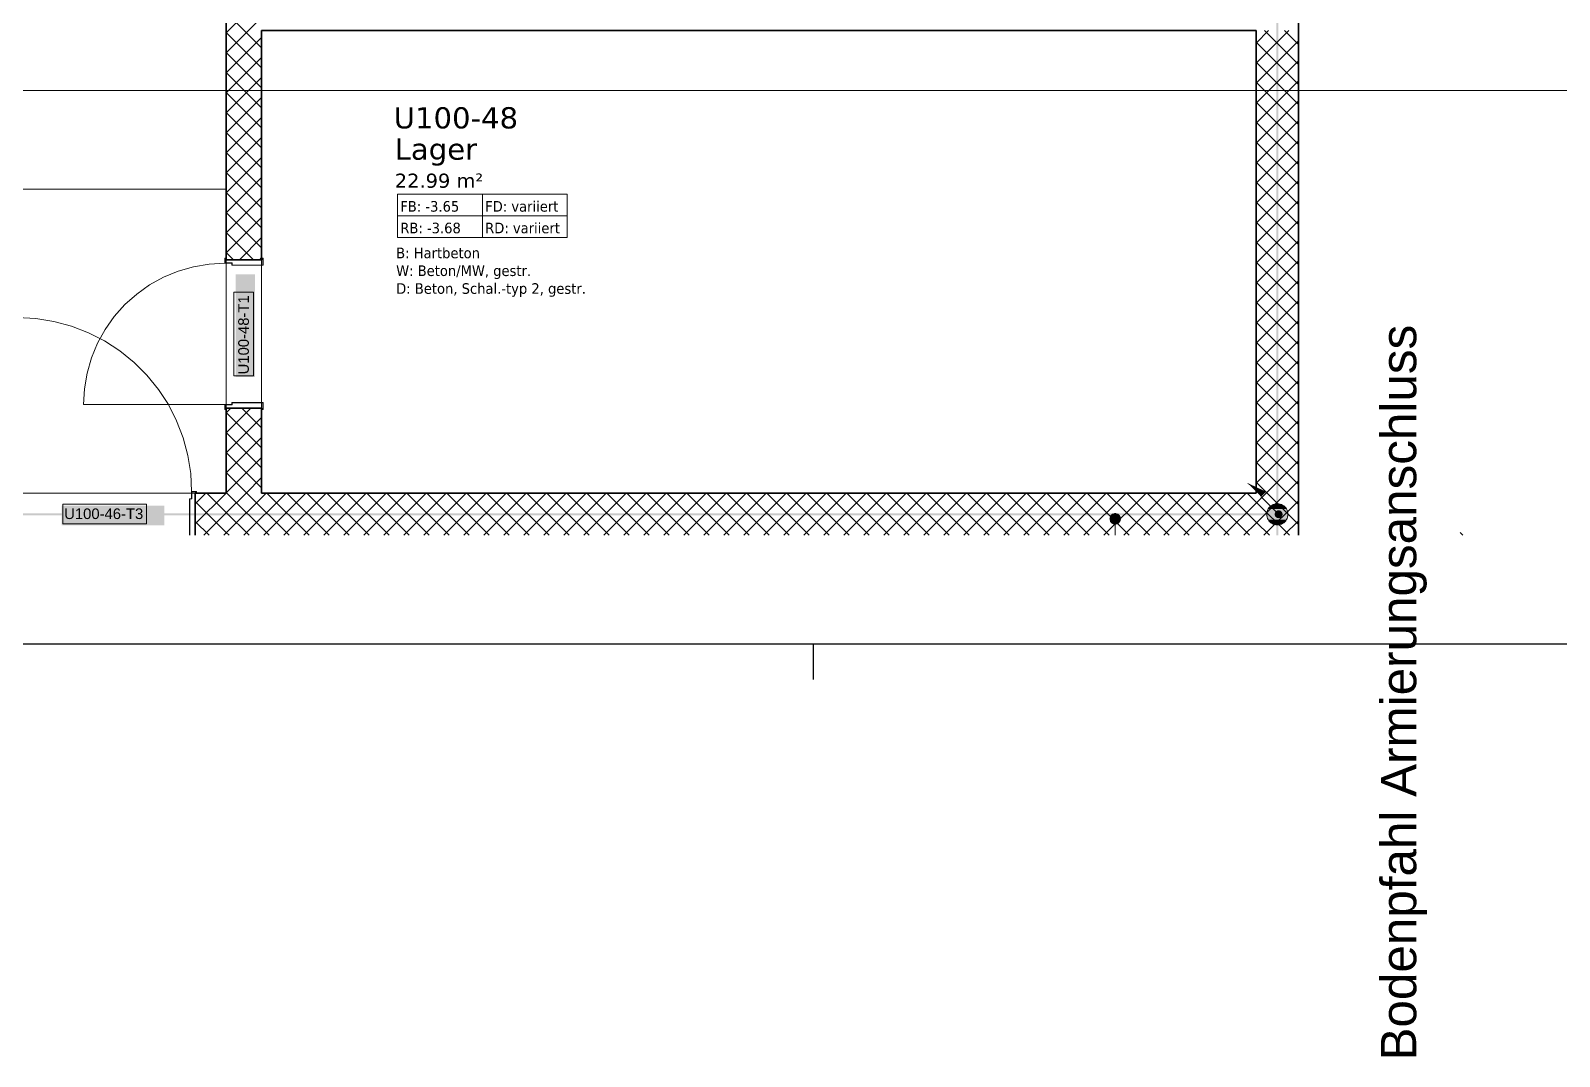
# Model space of a CAD drawing. Extents: x -1132 to 613, y -233 to 616.
# Drawn here: x -128.1 to 88.1, y -232.8 to -87.7 of the extents above; entities that cross this region are included whole.
import ezdxf
from ezdxf.lldxf.tags import DXFTag

# ---------------------------------------------------------------- set-up
doc = ezdxf.new("R2010")
doc.units = 0
doc.layers.get('0').update_dxf_attribs({"lineweight": 13})
for name, color, linetype, lineweight in [('A-AREA-____-IDEN', 7, 'Continuous', 5), ('A-DOOR-____-IDEN', 7, 'Continuous', 5), ('A-DOOR-____-OTLN', 7, 'Continuous', 9), ('A-DOOR-FRAM-MCUT', 7, 'Continuous', 9), ('A-DOOR-OPNG-OTLN', 7, 'Continuous', 9), ('A-FLOR-____-OTLN', 7, 'Continuous', 9), ('A-WALL-____-MCUT', 7, 'Continuous', 35), ('A-WALL-____-PATT', 7, 'Continuous', 35), ('S-GRID-____-OTLN', 7, 'Continuous', 5)]:
    doc.layers.add(name, color=color, linetype=linetype, lineweight=lineweight)
for name, color, linetype, lineweight, true_color in [('EL01_VVV_Mass Blitzschutz', 3, 'Continuous', 13, 0x00ff00), ('EL01_WAN_Blitzschutz Text', 1, 'Continuous', 13, 0xff0000), ('EL01_WAN_Leitung_Potentialausgleich', 1, 'fein_strichliert', 13, 0xff0000), ('EL01_WAN_Potentialausgleich', 1, 'Continuous', 13, 0xff0000)]:
    doc.layers.add(name, color=color, linetype=linetype, lineweight=lineweight, true_color=true_color)
doc.styles.get("Standard").update_dxf_attribs({"font": 'arial.ttf'})
tags = doc.linetypes.add('_Rasterlinie_', pattern=[0.375, 0.2, -0.05, 0.075, -0.05]).pattern_tags.tags
tags[10:11] = [DXFTag(74, 4), DXFTag(75, 0), DXFTag(340, '0'), DXFTag(46, 1.0), DXFTag(50, 0.0), DXFTag(44, 0.0), DXFTag(45, 0.0)]
tags[8:9] = [DXFTag(74, 4), DXFTag(75, 0), DXFTag(340, '0'), DXFTag(46, 1.0), DXFTag(50, 0.0), DXFTag(44, 0.0), DXFTag(45, 0.0)]
tags[6:7] = [DXFTag(74, 4), DXFTag(75, 0), DXFTag(340, '0'), DXFTag(46, 1.0), DXFTag(50, 0.0), DXFTag(44, 0.0), DXFTag(45, 0.0)]
tags[4:5] = [DXFTag(74, 4), DXFTag(75, 0), DXFTag(340, '0'), DXFTag(46, 1.0), DXFTag(50, 0.0), DXFTag(44, 0.0), DXFTag(45, 0.0)]
tags = doc.linetypes.add('fein_strichliert', pattern=[4, 1, -2, 1]).pattern_tags.tags
tags[8:9] = [DXFTag(74, 4), DXFTag(75, 0), DXFTag(340, '0'), DXFTag(46, 0.0), DXFTag(50, 0.0), DXFTag(44, 0.0), DXFTag(45, 0.0)]
tags[6:7] = [DXFTag(74, 4), DXFTag(75, 0), DXFTag(340, '0'), DXFTag(46, 0.0), DXFTag(50, 0.0), DXFTag(44, 0.0), DXFTag(45, 0.0)]
tags[4:5] = [DXFTag(74, 4), DXFTag(75, 0), DXFTag(340, '0'), DXFTag(46, 0.0), DXFTag(50, 0.0), DXFTag(44, 0.0), DXFTag(45, 0.0)]
tags = doc.linetypes.add('Grundrissdarstellung Sturz', pattern=[0.25, 0.15, -0.05, 0, -0.05]).pattern_tags.tags
tags[10:11] = [DXFTag(74, 4), DXFTag(75, 0), DXFTag(340, '0'), DXFTag(46, 1.0), DXFTag(50, 0.0), DXFTag(44, 0.0), DXFTag(45, 0.0)]
tags[8:9] = [DXFTag(74, 4), DXFTag(75, 0), DXFTag(340, '0'), DXFTag(46, 1.0), DXFTag(50, 0.0), DXFTag(44, 0.0), DXFTag(45, 0.0)]
tags[6:7] = [DXFTag(74, 4), DXFTag(75, 0), DXFTag(340, '0'), DXFTag(46, 1.0), DXFTag(50, 0.0), DXFTag(44, 0.0), DXFTag(45, 0.0)]
tags[4:5] = [DXFTag(74, 4), DXFTag(75, 0), DXFTag(340, '0'), DXFTag(46, 1.0), DXFTag(50, 0.0), DXFTag(44, 0.0), DXFTag(45, 0.0)]

# ---------------------------------------------------------------- blocks, each defined once
blk = doc.blocks.new('Referenz-A0UJ2EK7XE', base_point=(-1124.08, -162.87))
at = {"layer": 'A-AREA-____-IDEN', "color": 0, "linetype": 'Continuous', "ltscale": 0.13}
for p, q in [((-76.2, -110.87), (-52.2, -110.87)), ((-76.2, -117), (-76.2, -110.87)), ((-64.2, -110.87), (-64.2, -117)), ((-52.2, -110.87), (-52.2, -117)), ((-76.2, -113.94), (-52.2, -113.94)), ((-52.2, -117), (-76.2, -117))]:
    blk.add_line(p, q, dxfattribs=at)
at = {"layer": 'A-DOOR-____-IDEN', "color": 0, "linetype": 'Continuous', "ltscale": 0.13}
for p, q in [((-99.34, -136.54), (-99.34, -124.7)), ((-99.34, -124.7), (-96.56, -124.7)), ((-96.56, -124.7), (-96.56, -136.54)), ((-96.56, -136.54), (-99.34, -136.54)), ((-123.53, -154.69), (-111.69, -154.69)), ((-123.53, -157.47), (-123.53, -154.69)), ((-111.69, -154.69), (-111.69, -157.47)), ((-111.69, -157.47), (-123.53, -157.47))]:
    blk.add_line(p, q, dxfattribs=at)
at = {"layer": 'A-DOOR-____-IDEN', "color": 7, "linetype": 'Continuous', "ltscale": 0.13, "true_color": 0xffffff}
for points in [[(-99.1, -136.72), (-96.34, -136.72), (-99.1, -122.18)], [(-96.34, -136.72), (-99.1, -122.18), (-96.34, -122.18)], [(-123.7, -157.69), (-109.16, -157.69), (-123.7, -154.93)], [(-109.16, -157.69), (-123.7, -154.93), (-109.16, -154.93)]]:
    blk.add_solid(points, dxfattribs=at)
at = {"layer": 'A-DOOR-____-OTLN', "color": 0, "linetype": 'Grundrissdarstellung Sturz', "ltscale": 0.13}
for p, q in [((-100.41, -120.12), (-100.41, -141.12)), ((-95.41, -120.12), (-95.41, -141.12))]:
    blk.add_line(p, q, dxfattribs=at)
at = {"layer": 'A-DOOR-FRAM-MCUT', "color": 0, "linetype": 'Continuous', "ltscale": 0.13}
for p, q in [((-100.61, -119.92), (-100.41, -119.92)), ((-100.61, -120.62), (-100.61, -119.92)), ((-99.61, -120.62), (-100.61, -120.62)), ((-100.57, -119.96), (-100.57, -120.58)), ((-100.41, -119.96), (-100.57, -119.96)), ((-100.57, -120.58), (-99.57, -120.58)), ((-99.61, -120.92), (-99.61, -120.62)), ((-95.21, -120.92), (-99.61, -120.92)), ((-99.57, -120.58), (-99.57, -120.88)), ((-99.57, -120.88), (-95.25, -120.88)), ((-95.41, -119.92), (-95.21, -119.92)), ((-95.25, -119.96), (-95.41, -119.96)), ((-95.25, -120.88), (-95.25, -119.96)), ((-95.21, -119.92), (-95.21, -120.92)), ((-99.61, -140.32), (-95.21, -140.32)), ((-99.61, -140.62), (-99.61, -140.32)), ((-99.57, -140.36), (-99.57, -140.66)), ((-95.25, -140.36), (-99.57, -140.36)), ((-95.25, -141.28), (-95.25, -140.36)), ((-95.21, -140.32), (-95.21, -141.32)), ((-100.61, -140.62), (-99.61, -140.62)), ((-100.61, -141.32), (-100.61, -140.62)), ((-100.41, -141.32), (-100.61, -141.32)), ((-100.57, -140.66), (-100.57, -141.28)), ((-99.57, -140.66), (-100.57, -140.66)), ((-100.57, -141.28), (-100.41, -141.28)), ((-95.41, -141.28), (-95.25, -141.28)), ((-95.21, -141.32), (-95.41, -141.32)), ((-105.31, -153.92), (-105.31, -152.92)), ((-105.31, -152.92), (-104.61, -152.92)), ((-105.27, -152.96), (-105.27, -153.96)), ((-104.65, -152.96), (-105.27, -152.96)), ((-104.65, -153.12), (-104.65, -152.96)), ((-104.61, -152.92), (-104.61, -153.12)), ((-105.61, -153.92), (-105.31, -153.92)), ((-105.61, -159.1), (-105.61, -153.92)), ((-105.57, -153.96), (-105.57, -159.1)), ((-105.27, -153.96), (-105.57, -153.96))]:
    blk.add_line(p, q, dxfattribs=at)
at = {"layer": 'A-DOOR-OPNG-OTLN', "color": 0, "linetype": 'Continuous', "ltscale": 0.13}
for p, q in [((-102.85, -120.75), (-105.06, -121.12)), ((-100.61, -120.62), (-102.85, -120.75)), ((-109.28, -122.6), (-111.25, -123.69)), ((-107.21, -121.74), (-109.28, -122.6)), ((-105.06, -121.12), (-107.21, -121.74)), ((-113.08, -124.99), (-114.75, -126.48)), ((-111.25, -123.69), (-113.08, -124.99)), ((-114.75, -126.48), (-116.24, -128.15)), ((-127.33, -128.46), (-129.91, -128.32)), ((-124.79, -128.86), (-127.33, -128.46)), ((-122.3, -129.53), (-124.79, -128.86)), ((-119.9, -130.45), (-122.3, -129.53)), ((-116.24, -128.15), (-117.54, -129.98)), ((-117.61, -131.62), (-119.9, -130.45)), ((-117.54, -129.98), (-118.63, -131.94)), ((-115.45, -133.02), (-117.61, -131.62)), ((-119.48, -134.02), (-120.1, -136.17)), ((-118.63, -131.94), (-119.48, -134.02)), ((-113.45, -134.64), (-115.45, -133.02)), ((-120.1, -136.17), (-120.48, -138.38)), ((-111.62, -136.46), (-113.45, -134.64)), ((-110, -138.46), (-111.62, -136.46)), ((-120.48, -138.38), (-120.61, -140.62)), ((-108.6, -140.62), (-110, -138.46)), ((-100.61, -140.62), (-120.61, -140.62)), ((-107.43, -142.92), (-108.6, -140.62)), ((-106.51, -145.32), (-107.43, -142.92)), ((-105.84, -147.81), (-106.51, -145.32)), ((-105.44, -150.35), (-105.84, -147.81)), ((-105.31, -152.92), (-105.44, -150.35))]:
    blk.add_line(p, q, dxfattribs=at)
at = {"layer": 'A-FLOR-____-OTLN', "color": 0, "linetype": 'Continuous', "ltscale": 0.13}
for p, q in [((-100.41, -110.13), (-132.41, -110.13)), ((-100.41, -120.12), (-100.41, -120.58)), ((-100.41, -120.62), (-100.41, -140.62)), ((-95.41, -120.12), (-95.41, -120.88)), ((-95.41, -120.92), (-95.41, -140.32)), ((-95.41, -140.36), (-95.41, -141.12)), ((-100.41, -140.66), (-100.41, -141.12)), ((-105.31, -153.12), (-129.91, -153.12)), ((-104.81, -153.12), (-105.27, -153.12))]:
    blk.add_line(p, q, dxfattribs=at)
at = {"layer": 'A-WALL-____-MCUT', "color": 0, "linetype": 'Continuous', "ltscale": 0.35}
for p, q in [((51.19, -159.1), (51.19, 515.98)), ((-100.41, 28.68), (-100.41, -120.12)), ((-95.41, -120.12), (-95.41, -87.72)), ((-95.41, -87.72), (45.19, -87.72)), ((45.19, -87.72), (45.19, -153.12)), ((-100.41, -120.12), (-95.41, -120.12)), ((-95.41, -141.12), (-100.41, -141.12)), ((-100.41, -141.12), (-100.41, -153.12)), ((-95.41, -153.12), (-95.41, -141.12)), ((-100.41, -153.12), (-104.81, -153.12)), ((-104.81, -153.12), (-104.81, -159.1)), ((45.19, -153.12), (-95.41, -153.12))]:
    blk.add_line(p, q, dxfattribs=at)
at = {"layer": 'A-WALL-____-PATT', "color": 0, "linetype": 'Continuous', "lineweight": 9, "ltscale": 0.13}
for p, q in [((-100.41, -88.02), (-95.41, -83.02)), ((-95.41, -90.17), (-100.41, -85.17)), ((-100.41, -90.85), (-95.41, -85.85)), ((-95.41, -93), (-100.41, -88)), ((45.19, -89.5), (46.97, -87.72)), ((45.19, -92.33), (49.8, -87.72)), ((51.19, -92.52), (46.4, -87.72)), ((51.19, -89.69), (49.22, -87.72)), ((-100.41, -93.68), (-95.41, -88.68)), ((45.19, -95.16), (51.19, -89.16)), ((51.19, -95.35), (45.19, -89.35)), ((-95.41, -95.83), (-100.41, -90.83)), ((-100.41, -96.51), (-95.41, -91.51)), ((45.19, -97.99), (51.19, -91.99)), ((51.19, -98.18), (45.19, -92.18)), ((-95.41, -98.65), (-100.41, -93.65)), ((-100.41, -99.34), (-95.41, -94.34)), ((45.19, -100.82), (51.19, -94.82)), ((51.19, -101.01), (45.19, -95.01)), ((-95.41, -101.48), (-100.41, -96.48)), ((-100.41, -102.17), (-95.41, -97.17)), ((-95.41, -104.31), (-100.41, -99.31)), ((45.19, -103.64), (51.19, -97.64)), ((51.19, -103.83), (45.19, -97.83)), ((-100.41, -105), (-95.41, -100)), ((45.19, -106.47), (51.19, -100.47)), ((51.19, -106.66), (45.19, -100.66)), ((-95.41, -107.14), (-100.41, -102.14)), ((-100.41, -107.82), (-95.41, -102.82)), ((45.19, -109.3), (51.19, -103.3)), ((51.19, -109.49), (45.19, -103.49)), ((-95.41, -109.97), (-100.41, -104.97)), ((-100.41, -110.65), (-95.41, -105.65)), ((-95.41, -112.8), (-100.41, -107.8)), ((45.19, -112.13), (51.19, -106.13)), ((51.19, -112.32), (45.19, -106.32)), ((-100.41, -113.48), (-95.41, -108.48)), ((45.19, -114.96), (51.19, -108.96)), ((51.19, -115.15), (45.19, -109.15)), ((-95.41, -115.63), (-100.41, -110.63)), ((-100.41, -116.31), (-95.41, -111.31)), ((45.19, -117.79), (51.19, -111.79)), ((51.19, -117.98), (45.19, -111.98)), ((-95.41, -118.45), (-100.41, -113.45)), ((-100.41, -119.14), (-95.41, -114.14)), ((-96.57, -120.12), (-100.41, -116.28)), ((45.19, -120.62), (51.19, -114.62)), ((51.19, -120.8), (45.19, -114.8)), ((-98.56, -120.12), (-95.41, -116.97)), ((45.19, -123.44), (51.19, -117.44)), ((51.19, -123.63), (45.19, -117.63)), ((-99.4, -120.12), (-100.41, -119.11)), ((-95.73, -120.12), (-95.41, -119.79)), ((45.19, -126.27), (51.19, -120.27)), ((51.19, -126.46), (45.19, -120.46)), ((45.19, -129.1), (51.19, -123.1)), ((51.19, -129.29), (45.19, -123.29)), ((45.19, -131.93), (51.19, -125.93)), ((51.19, -132.12), (45.19, -126.12)), ((45.19, -134.76), (51.19, -128.76)), ((51.19, -134.95), (45.19, -128.95)), ((45.19, -137.59), (51.19, -131.59)), ((51.19, -137.77), (45.19, -131.77)), ((45.19, -140.41), (51.19, -134.41)), ((51.19, -140.6), (45.19, -134.6)), ((45.19, -143.24), (51.19, -137.24)), ((51.19, -143.43), (45.19, -137.43)), ((45.19, -146.07), (51.19, -140.07)), ((51.19, -146.26), (45.19, -140.26)), ((-100.41, -141.76), (-99.76, -141.12)), ((-100.41, -144.59), (-96.93, -141.12)), ((-95.41, -146.74), (-100.41, -141.74)), ((-100.41, -147.42), (-95.41, -142.42)), ((-95.41, -143.91), (-98.19, -141.12)), ((-95.41, -149.57), (-100.41, -144.57)), ((45.19, -148.9), (51.19, -142.9)), ((51.19, -149.09), (45.19, -143.09)), ((-100.41, -150.25), (-95.41, -145.25)), ((45.19, -151.73), (51.19, -145.73)), ((51.19, -151.92), (45.19, -145.92)), ((-95.41, -152.4), (-100.41, -147.4)), ((-100.41, -153.08), (-95.41, -148.08)), ((45.19, -154.56), (51.19, -148.56)), ((51.19, -154.75), (45.19, -148.75)), ((-97.51, -153.12), (-100.41, -150.22)), ((-97.62, -153.12), (-95.41, -150.91)), ((-104.81, -154.65), (-103.28, -153.12)), ((-104.81, -157.48), (-100.45, -153.12)), ((-100.41, -155.88), (-103.16, -153.12)), ((-100.34, -153.12), (-100.41, -153.05)), ((-100.41, -155.91), (-97.62, -153.12)), ((-100.41, -158.74), (-94.79, -153.12)), ((-94.35, -159.1), (-100.34, -153.12)), ((-97.95, -159.1), (-91.96, -153.12)), ((-91.53, -159.1), (-97.51, -153.12)), ((-95.12, -159.1), (-89.14, -153.12)), ((-88.7, -159.1), (-94.68, -153.12)), ((-92.29, -159.1), (-86.31, -153.12)), ((-85.87, -159.1), (-91.85, -153.12)), ((-89.46, -159.1), (-83.48, -153.12)), ((-83.04, -159.1), (-89.02, -153.12)), ((-86.63, -159.1), (-80.65, -153.12)), ((-80.21, -159.1), (-86.19, -153.12)), ((-83.8, -159.1), (-77.82, -153.12)), ((-77.38, -159.1), (-83.37, -153.12)), ((-80.98, -159.1), (-74.99, -153.12)), ((-74.56, -159.1), (-80.54, -153.12)), ((-78.15, -159.1), (-72.17, -153.12)), ((-71.73, -159.1), (-77.71, -153.12)), ((-75.32, -159.1), (-69.34, -153.12)), ((-68.9, -159.1), (-74.88, -153.12)), ((-72.49, -159.1), (-66.51, -153.12)), ((-66.07, -159.1), (-72.05, -153.12)), ((-69.66, -159.1), (-63.68, -153.12)), ((-63.24, -159.1), (-69.22, -153.12)), ((-66.83, -159.1), (-60.85, -153.12)), ((-60.41, -159.1), (-66.4, -153.12)), ((-64, -159.1), (-58.02, -153.12)), ((-57.59, -159.1), (-63.57, -153.12)), ((-61.18, -159.1), (-55.19, -153.12)), ((-54.76, -159.1), (-60.74, -153.12)), ((-58.35, -159.1), (-52.37, -153.12)), ((-51.93, -159.1), (-57.91, -153.12)), ((-55.52, -159.1), (-49.54, -153.12)), ((-49.1, -159.1), (-55.08, -153.12)), ((-52.69, -159.1), (-46.71, -153.12)), ((-46.27, -159.1), (-52.25, -153.12)), ((-49.86, -159.1), (-43.88, -153.12)), ((-43.44, -159.1), (-49.42, -153.12)), ((-47.03, -159.1), (-41.05, -153.12)), ((-40.61, -159.1), (-46.6, -153.12)), ((-44.21, -159.1), (-38.22, -153.12)), ((-37.79, -159.1), (-43.77, -153.12)), ((-41.38, -159.1), (-35.4, -153.12)), ((-34.96, -159.1), (-40.94, -153.12)), ((-38.55, -159.1), (-32.57, -153.12)), ((-32.13, -159.1), (-38.11, -153.12)), ((-35.72, -159.1), (-29.74, -153.12)), ((-29.3, -159.1), (-35.28, -153.12)), ((-32.89, -159.1), (-26.91, -153.12)), ((-26.47, -159.1), (-32.45, -153.12)), ((-30.06, -159.1), (-24.08, -153.12)), ((-23.64, -159.1), (-29.63, -153.12)), ((-27.24, -159.1), (-21.25, -153.12)), ((-20.82, -159.1), (-26.8, -153.12)), ((-24.41, -159.1), (-18.43, -153.12)), ((-17.99, -159.1), (-23.97, -153.12)), ((-21.58, -159.1), (-15.6, -153.12)), ((-15.16, -159.1), (-21.14, -153.12)), ((-18.75, -159.1), (-12.77, -153.12)), ((-12.33, -159.1), (-18.31, -153.12)), ((-15.92, -159.1), (-9.94, -153.12)), ((-9.5, -159.1), (-15.48, -153.12)), ((-13.09, -159.1), (-7.11, -153.12)), ((-6.67, -159.1), (-12.66, -153.12)), ((-10.26, -159.1), (-4.28, -153.12)), ((-3.85, -159.1), (-9.83, -153.12)), ((-7.44, -159.1), (-1.45, -153.12)), ((-1.02, -159.1), (-7, -153.12)), ((-4.61, -159.1), (1.37, -153.12)), ((1.81, -159.1), (-4.17, -153.12)), ((-1.78, -159.1), (4.2, -153.12)), ((4.64, -159.1), (-1.34, -153.12)), ((1.05, -159.1), (7.03, -153.12)), ((7.47, -159.1), (1.49, -153.12)), ((3.88, -159.1), (9.86, -153.12)), ((10.3, -159.1), (4.32, -153.12)), ((6.71, -159.1), (12.69, -153.12)), ((13.13, -159.1), (7.14, -153.12)), ((9.53, -159.1), (15.52, -153.12)), ((15.95, -159.1), (9.97, -153.12)), ((12.36, -159.1), (18.34, -153.12)), ((18.78, -159.1), (12.8, -153.12)), ((15.19, -159.1), (21.17, -153.12)), ((21.61, -159.1), (15.63, -153.12)), ((18.02, -159.1), (24, -153.12)), ((24.44, -159.1), (18.46, -153.12)), ((20.85, -159.1), (26.83, -153.12)), ((27.27, -159.1), (21.29, -153.12)), ((23.68, -159.1), (29.66, -153.12)), ((30.1, -159.1), (24.11, -153.12)), ((26.5, -159.1), (32.49, -153.12)), ((32.92, -159.1), (26.94, -153.12)), ((29.33, -159.1), (35.31, -153.12)), ((35.75, -159.1), (29.77, -153.12)), ((32.16, -159.1), (38.14, -153.12)), ((38.58, -159.1), (32.6, -153.12)), ((34.99, -159.1), (40.97, -153.12)), ((41.41, -159.1), (35.43, -153.12)), ((37.82, -159.1), (43.8, -153.12)), ((44.24, -159.1), (38.26, -153.12)), ((45.19, -157.23), (41.09, -153.12)), ((45.19, -154.4), (43.91, -153.12)), ((45.19, -157.38), (51.19, -151.38)), ((51.19, -157.57), (45.19, -151.57)), ((-100.41, -158.71), (-104.81, -154.31)), ((40.65, -159.1), (45.19, -154.56)), ((49.9, -159.1), (45.19, -154.4)), ((46.3, -159.1), (51.19, -154.21)), ((-102.84, -159.1), (-104.81, -157.14)), ((-103.6, -159.1), (-100.41, -155.91)), ((-97.18, -159.1), (-100.41, -155.88)), ((43.48, -159.1), (45.19, -157.38)), ((47.07, -159.1), (45.19, -157.23)), ((49.13, -159.1), (51.19, -157.04)), ((-100.77, -159.1), (-100.41, -158.74)), ((-100.01, -159.1), (-100.41, -158.71))]:
    blk.add_line(p, q, dxfattribs=at)
at = {"layer": 'S-GRID-____-OTLN', "color": 0, "linetype": '_Rasterlinie_', "ltscale": 0.13}
blk.add_line((-1115.8, -96.22), (95.18, -96.22), dxfattribs=at)
at = {"layer": 'A-AREA-____-IDEN', "color": 0, "linetype": 'Continuous', "ltscale": 0.13, "attachment_point": 1}
for s, insert, char_height in [('{\\fVerdana;U100-48}', (-76.74, -98.56), 3), ('{\\fVerdana;Lager}', (-76.6, -102.98), 3), ('{\\fVerdana;22.99 m²}', (-76.59, -107.95), 2), ('{\\W0.9;\\fVerdana;FB: -3.65}', (-75.81, -111.83), 1.5), ('{\\W0.9;\\fVerdana;FD: variiert}', (-63.81, -111.83), 1.5), ('{\\W0.9;\\fVerdana;RB: -3.68}', (-75.81, -114.89), 1.5), ('{\\W0.9;\\fVerdana;RD: variiert}', (-63.81, -114.89), 1.5), ('{\\W0.9;\\fVerdana;B: Hartbeton}', (-76.39, -118.42), 1.5), ('{\\W0.9;\\fVerdana;W: Beton/MW, gestr.}', (-76.39, -120.93), 1.5), ('{\\W0.9;\\fVerdana;D: Beton, Schal.-typ 2, gestr.}', (-76.39, -123.45), 1.5)]:
    blk.add_mtext(s, dxfattribs=dict(at, insert=insert, char_height=char_height))
at = {"layer": 'A-DOOR-____-IDEN', "color": 0, "linetype": 'Continuous', "ltscale": 0.13, "insert": (-98.72, -136.34), "char_height": 1.5, "attachment_point": 1, "rotation": 90}
blk.add_mtext('{\\fArial;U100-48-T1}', dxfattribs=at)
at = {"layer": 'A-DOOR-____-IDEN', "color": 0, "linetype": 'Continuous', "ltscale": 0.13, "insert": (-123.33, -155.3), "char_height": 1.5, "attachment_point": 1}
blk.add_mtext('{\\fArial;U100-46-T3}', dxfattribs=at)
blk = doc.blocks.new('Anschlusspunkt-A0UJ2EMNXE', base_point=(46.7, -157.63))
at = {"color": 0, "linetype": 'ByBlock', "lineweight": -2, "ltscale": 0.13}
for p, q in [((46.81, -155.55), (46.75, -155.74)), ((46.9, -155.38), (46.81, -155.55)), ((47.01, -155.21), (46.9, -155.38)), ((47.14, -155.07), (47.01, -155.21)), ((47.28, -154.94), (47.14, -155.07)), ((47.45, -154.83), (47.28, -154.94)), ((47.62, -154.74), (47.45, -154.83)), ((47.81, -154.68), (47.62, -154.74)), ((48, -154.64), (47.81, -154.68)), ((48.2, -154.63), (48, -154.64)), ((48.39, -154.64), (48.2, -154.63)), ((48.58, -154.68), (48.39, -154.64)), ((48.77, -154.74), (48.58, -154.68)), ((48.95, -154.83), (48.77, -154.74)), ((49.11, -154.94), (48.95, -154.83)), ((49.26, -155.07), (49.11, -154.94)), ((49.39, -155.21), (49.26, -155.07)), ((49.49, -155.38), (49.39, -155.21)), ((49.58, -155.55), (49.49, -155.38)), ((49.64, -155.74), (49.58, -155.55)), ((46.71, -155.93), (46.7, -156.13)), ((46.7, -156.13), (46.71, -156.32)), ((46.75, -155.74), (46.71, -155.93)), ((46.71, -156.32), (46.75, -156.52)), ((46.75, -156.52), (46.81, -156.7)), ((46.81, -156.7), (46.9, -156.88)), ((46.9, -156.88), (47.01, -157.04)), ((47.01, -157.04), (47.14, -157.19)), ((47.14, -157.19), (47.28, -157.32)), ((47.28, -157.32), (47.45, -157.43)), ((47.45, -157.43), (47.62, -157.51)), ((47.62, -157.51), (47.81, -157.58)), ((47.81, -157.58), (48, -157.61)), ((48, -157.61), (48.2, -157.63)), ((48.2, -157.63), (48.39, -157.61)), ((48.39, -157.61), (48.58, -157.58)), ((48.58, -157.58), (48.77, -157.51)), ((48.77, -157.51), (48.95, -157.43)), ((48.95, -157.43), (49.11, -157.32)), ((49.11, -157.32), (49.26, -157.19)), ((49.26, -157.19), (49.39, -157.04)), ((49.39, -157.04), (49.49, -156.88)), ((49.49, -156.88), (49.58, -156.7)), ((49.58, -156.7), (49.64, -156.52)), ((49.68, -155.93), (49.64, -155.74)), ((49.64, -156.52), (49.68, -156.32)), ((49.7, -156.13), (49.68, -155.93)), ((49.68, -156.32), (49.7, -156.13))]:
    blk.add_line(p, q, dxfattribs=at)
for points in [[(49.64, -155.74), (46.75, -155.74), (49.5, -155.38)], [(46.75, -155.74), (49.5, -155.38), (46.89, -155.38)], [(49.5, -155.38), (46.89, -155.38), (49.49, -155.37)], [(46.89, -155.38), (49.49, -155.37), (46.9, -155.37)], [(49.49, -155.37), (46.9, -155.37), (49.26, -155.08)], [(46.9, -155.37), (49.26, -155.08), (47.13, -155.08)], [(49.26, -155.08), (47.13, -155.08), (49.25, -155.06)], [(47.13, -155.08), (49.25, -155.06), (47.15, -155.06)], [(49.25, -155.06), (47.15, -155.06), (48.95, -154.84)], [(47.15, -155.06), (48.95, -154.84), (47.43, -154.84)], [(48.95, -154.84), (47.43, -154.84), (48.93, -154.82)], [(47.43, -154.84), (48.93, -154.82), (47.47, -154.82)], [(48.93, -154.82), (47.47, -154.82), (48.59, -154.68)], [(47.47, -154.82), (48.59, -154.68), (47.79, -154.68)], [(48.59, -154.68), (47.79, -154.68), (48.56, -154.67)], [(47.79, -154.68), (48.56, -154.67), (47.86, -154.67)], [(48.56, -154.67), (47.86, -154.67), (48.17, -154.63)], [(49.7, -156.13), (46.7, -156.13), (49.64, -155.74)], [(46.7, -156.13), (49.64, -155.74), (46.75, -155.74)], [(46.75, -156.51), (49.7, -156.13), (46.7, -156.13)], [(49.64, -155.74), (46.75, -155.74), (49.64, -155.74)], [(46.75, -155.74), (49.64, -155.74), (46.75, -155.74)], [(49.64, -156.51), (46.75, -156.51), (49.7, -156.13)], [(49.64, -156.52), (46.75, -156.52), (49.64, -156.51)], [(46.75, -156.52), (49.64, -156.51), (46.75, -156.51)], [(46.89, -156.87), (49.64, -156.52), (46.75, -156.52)], [(49.5, -156.87), (46.89, -156.87), (49.64, -156.52)], [(46.9, -156.88), (49.5, -156.87), (46.89, -156.87)], [(49.49, -156.88), (46.9, -156.88), (49.5, -156.87)], [(47.13, -157.18), (49.49, -156.88), (46.9, -156.88)], [(49.26, -157.18), (47.13, -157.18), (49.49, -156.88)], [(47.15, -157.2), (49.26, -157.18), (47.13, -157.18)], [(49.25, -157.2), (47.15, -157.2), (49.26, -157.18)], [(47.43, -157.42), (49.25, -157.2), (47.15, -157.2)], [(48.95, -157.42), (47.43, -157.42), (49.25, -157.2)], [(47.47, -157.43), (48.95, -157.42), (47.43, -157.42)], [(48.93, -157.43), (47.47, -157.43), (48.95, -157.42)], [(47.79, -157.57), (48.93, -157.43), (47.47, -157.43)], [(48.59, -157.57), (47.79, -157.57), (48.93, -157.43)], [(47.86, -157.58), (48.59, -157.57), (47.79, -157.57)], [(48.56, -157.58), (47.86, -157.58), (48.59, -157.57)], [(48.17, -157.63), (48.56, -157.58), (47.86, -157.58)]]:
    blk.add_solid(points, dxfattribs=at)
blk = doc.blocks.new('Bauteilbeschriftung-A0UJ2EO7XE', base_point=(62.84, -233.37))
at = {"color": 0, "linetype": 'ByBlock', "lineweight": -2, "ltscale": 0.13, "insert": (62.84, -233.37), "char_height": 5, "attachment_point": 1, "rotation": 90}
blk.add_mtext('{\\fArial;Bodenpfahl Armierungsanschluss }', dxfattribs=at)
blk = doc.blocks.new('Maß-A0UJ2EOXXE', base_point=(74.04, -159.1))
at = {"color": 0, "lineweight": -2}
blk.add_line((74.44, -159.1), (74.04, -158.71), dxfattribs=at)
blk = doc.blocks.new('Polylinie-A0UJ2EQ9XE', base_point=(-1861.48, -463.72))
at = {"color": 0, "linetype": 'ByBlock', "lineweight": -2, "ltscale": 0.13}
for points in [[(48.05, -159.1), (48.35, -159.1), (48.05, 512.83)], [(48.35, -159.1), (48.05, 512.83), (48.35, 512.83)]]:
    blk.add_solid(points, dxfattribs=at)
blk = doc.blocks.new('Steigleitung_nach oben-A0UJ2ERNXE', base_point=(43.93, -156.68))
at = {"color": 0, "linetype": 'ByBlock', "lineweight": -2, "ltscale": 0.13}
blk.add_line((45.9, -153.65), (47.98, -155.73), dxfattribs=at)
for points in [[(46.6, -152.94), (45.2, -152.94), (43.93, -151.68)], [(45.9, -153.65), (46.6, -152.94), (45.2, -152.94)], [(48.66, -155.64), (48.1, -155.64), (48.52, -155.58)], [(48.1, -155.64), (48.52, -155.58), (48.23, -155.58)], [(48.52, -155.58), (48.23, -155.58), (48.38, -155.56)], [(48.52, -155.58), (48.23, -155.58), (48.52, -155.58)], [(48.23, -155.58), (48.52, -155.58), (48.23, -155.58)], [(48.94, -156.12), (47.82, -156.12), (48.92, -155.98)], [(47.82, -156.12), (48.92, -155.98), (47.84, -155.98)], [(47.84, -156.27), (48.94, -156.12), (47.82, -156.12)], [(48.92, -155.98), (47.84, -155.98), (48.86, -155.84)], [(47.84, -155.98), (48.86, -155.84), (47.89, -155.84)], [(48.92, -155.98), (47.84, -155.98), (48.92, -155.98)], [(47.84, -155.98), (48.92, -155.98), (47.84, -155.98)], [(48.92, -156.27), (47.84, -156.27), (48.94, -156.12)], [(47.89, -156.4), (48.92, -156.27), (47.84, -156.27)], [(48.92, -156.27), (47.84, -156.27), (48.92, -156.27)], [(47.84, -156.27), (48.92, -156.27), (47.84, -156.27)], [(48.86, -155.84), (47.89, -155.84), (48.77, -155.73)], [(47.89, -155.84), (48.77, -155.73), (47.98, -155.73)], [(48.86, -155.84), (47.89, -155.84), (48.86, -155.84)], [(47.89, -155.84), (48.86, -155.84), (47.89, -155.84)], [(48.86, -156.4), (47.89, -156.4), (48.92, -156.27)], [(47.98, -156.52), (48.86, -156.4), (47.89, -156.4)], [(48.86, -156.4), (47.89, -156.4), (48.86, -156.4)], [(47.89, -156.4), (48.86, -156.4), (47.89, -156.4)], [(48.77, -155.73), (47.98, -155.73), (48.66, -155.64)], [(47.98, -155.73), (48.66, -155.64), (48.1, -155.64)], [(48.77, -155.73), (47.98, -155.73), (48.77, -155.73)], [(47.98, -155.73), (48.77, -155.73), (47.98, -155.73)], [(48.77, -156.52), (47.98, -156.52), (48.86, -156.4)], [(48.1, -156.61), (48.77, -156.52), (47.98, -156.52)], [(48.77, -156.52), (47.98, -156.52), (48.77, -156.52)], [(47.98, -156.52), (48.77, -156.52), (47.98, -156.52)], [(48.66, -155.64), (48.1, -155.64), (48.66, -155.64)], [(48.1, -155.64), (48.66, -155.64), (48.1, -155.64)], [(48.66, -156.61), (48.1, -156.61), (48.77, -156.52)], [(48.23, -156.66), (48.66, -156.61), (48.1, -156.61)], [(48.66, -156.61), (48.1, -156.61), (48.66, -156.61)], [(48.1, -156.61), (48.66, -156.61), (48.1, -156.61)], [(48.52, -156.66), (48.23, -156.66), (48.66, -156.61)], [(48.38, -156.68), (48.52, -156.66), (48.23, -156.66)]]:
    blk.add_solid(points, dxfattribs=at)
blk = doc.blocks.new('Erdungs-Anschluss-A0UJ2ESBXE', base_point=(24.53, -159.1))
at = {"color": 0, "linetype": 'ByBlock', "lineweight": -2, "ltscale": 0.13}
for p, q in [((24.54, -156.68), (24.53, -156.78)), ((24.53, -156.78), (24.54, -156.87)), ((24.55, -156.58), (24.54, -156.68)), ((24.54, -156.87), (24.55, -156.97)), ((24.59, -156.49), (24.55, -156.58)), ((24.55, -156.97), (24.59, -157.06)), ((24.63, -156.4), (24.59, -156.49)), ((24.59, -157.06), (24.63, -157.15)), ((24.68, -156.32), (24.63, -156.4)), ((24.63, -157.15), (24.68, -157.23)), ((24.75, -156.25), (24.68, -156.32)), ((24.68, -157.23), (24.75, -157.3)), ((24.82, -156.19), (24.75, -156.25)), ((24.75, -157.3), (24.82, -157.37)), ((24.9, -156.13), (24.82, -156.19)), ((24.82, -157.37), (24.9, -157.42)), ((24.99, -156.09), (24.9, -156.13)), ((24.9, -157.42), (24.99, -157.46)), ((25.08, -156.06), (24.99, -156.09)), ((24.99, -157.46), (25.08, -157.5)), ((25.18, -156.04), (25.08, -156.06)), ((25.08, -157.5), (25.18, -157.51)), ((25.27, -156.03), (25.18, -156.04)), ((25.18, -157.51), (25.27, -157.52)), ((25.37, -156.04), (25.27, -156.03)), ((25.27, -156.78), (25.27, -159.1)), ((25.27, -157.52), (25.37, -157.51)), ((25.47, -156.06), (25.37, -156.04)), ((25.37, -157.51), (25.47, -157.5)), ((25.56, -156.09), (25.47, -156.06)), ((25.47, -157.5), (25.56, -157.46)), ((25.65, -156.13), (25.56, -156.09)), ((25.56, -157.46), (25.65, -157.42)), ((25.73, -156.19), (25.65, -156.13)), ((25.65, -157.42), (25.73, -157.37)), ((25.8, -156.25), (25.73, -156.19)), ((25.73, -157.37), (25.8, -157.3)), ((25.86, -156.32), (25.8, -156.25)), ((25.8, -157.3), (25.86, -157.23)), ((25.92, -156.4), (25.86, -156.32)), ((25.86, -157.23), (25.92, -157.15)), ((25.96, -156.49), (25.92, -156.4)), ((25.92, -157.15), (25.96, -157.06)), ((25.99, -156.58), (25.96, -156.49)), ((25.96, -157.06), (25.99, -156.97)), ((26.01, -156.68), (25.99, -156.58)), ((25.99, -156.97), (26.01, -156.87)), ((26.02, -156.78), (26.01, -156.68)), ((26.01, -156.87), (26.02, -156.78))]:
    blk.add_line(p, q, dxfattribs=at)
for points in [[(26.02, -156.78), (24.53, -156.78), (25.99, -156.58)], [(24.53, -156.78), (25.99, -156.58), (24.55, -156.58)], [(24.55, -156.97), (26.02, -156.78), (24.53, -156.78)], [(26.02, -156.78), (24.53, -156.78), (26.02, -156.78)], [(24.53, -156.78), (26.02, -156.78), (24.53, -156.78)], [(25.99, -156.58), (24.55, -156.58), (25.92, -156.4)], [(24.55, -156.58), (25.92, -156.4), (24.63, -156.4)], [(25.99, -156.97), (24.55, -156.97), (26.02, -156.78)], [(24.63, -157.15), (25.99, -156.97), (24.55, -156.97)], [(25.92, -156.4), (24.63, -156.4), (25.8, -156.25)], [(24.63, -156.4), (25.8, -156.25), (24.75, -156.25)], [(25.92, -157.15), (24.63, -157.15), (25.99, -156.97)], [(24.75, -157.3), (25.92, -157.15), (24.63, -157.15)], [(25.8, -156.25), (24.75, -156.25), (25.65, -156.13)], [(24.75, -156.25), (25.65, -156.13), (24.9, -156.13)], [(25.8, -157.3), (24.75, -157.3), (25.92, -157.15)], [(24.9, -157.42), (25.8, -157.3), (24.75, -157.3)], [(25.8, -157.3), (24.75, -157.3), (25.8, -157.3)], [(24.75, -157.3), (25.8, -157.3), (24.75, -157.3)], [(25.65, -156.13), (24.9, -156.13), (25.47, -156.06)], [(24.9, -156.13), (25.47, -156.06), (25.08, -156.06)], [(25.65, -157.42), (24.9, -157.42), (25.8, -157.3)], [(25.08, -157.5), (25.65, -157.42), (24.9, -157.42)], [(25.47, -156.06), (25.08, -156.06), (25.27, -156.03)], [(25.47, -157.5), (25.08, -157.5), (25.65, -157.42)], [(25.27, -157.52), (25.47, -157.5), (25.08, -157.5)]]:
    blk.add_solid(points, dxfattribs=at)

msp = doc.modelspace()

# ---------------------------------------------------------------- linework, layer by layer
at = {"color": 0, "linetype": 'ByBlock', "lineweight": -2, "ltscale": 0.13}
for p, q in [((-1132.42, -174.47), (607.58, -174.47)), ((-17.42, -174.47), (-17.42, -179.47))]:
    msp.add_line(p, q, dxfattribs=at)
at = {"layer": 'EL01_WAN_Leitung_Potentialausgleich', "linetype": 'ByBlock', "ltscale": 0.13}
for points in [[(-1085.3, -156.28), (48.2, -156.28), (-1085.3, -155.98)], [(48.2, -156.28), (-1085.3, -155.98), (48.2, -155.98)]]:
    msp.add_solid(points, dxfattribs=at)

# ---------------------------------------------------------------- block references
at = {"color": 9, "lineweight": 25, "ltscale": 0.25, "true_color": 0xc0c0c0}
msp.add_blockref('Referenz-A0UJ2EK7XE', (-1124.08, -162.87), dxfattribs=at)
at = {"layer": 'EL01_VVV_Mass Blitzschutz', "linetype": 'Continuous', "ltscale": 0.13}
msp.add_blockref('Maß-A0UJ2EOXXE', (74.04, -159.1), dxfattribs=at)
at = {"layer": 'EL01_WAN_Blitzschutz Text', "linetype": 'ByBlock', "ltscale": 0.13}
msp.add_blockref('Bauteilbeschriftung-A0UJ2EO7XE', (62.84, -233.37), dxfattribs=at)
at = {"layer": 'EL01_WAN_Leitung_Potentialausgleich', "linetype": 'ByBlock', "ltscale": 0.13}
for name, p in [('Polylinie-A0UJ2EQ9XE', (-1861.48, -463.72)), ('Steigleitung_nach oben-A0UJ2ERNXE', (43.93, -156.68)), ('Anschlusspunkt-A0UJ2EMNXE', (46.7, -157.63))]:
    msp.add_blockref(name, p, dxfattribs=at)
at = {"layer": 'EL01_WAN_Potentialausgleich', "linetype": 'ByBlock', "ltscale": 0.13}
msp.add_blockref('Erdungs-Anschluss-A0UJ2ESBXE', (24.53, -159.1), dxfattribs=at)

doc.saveas('drawing.dxf')
